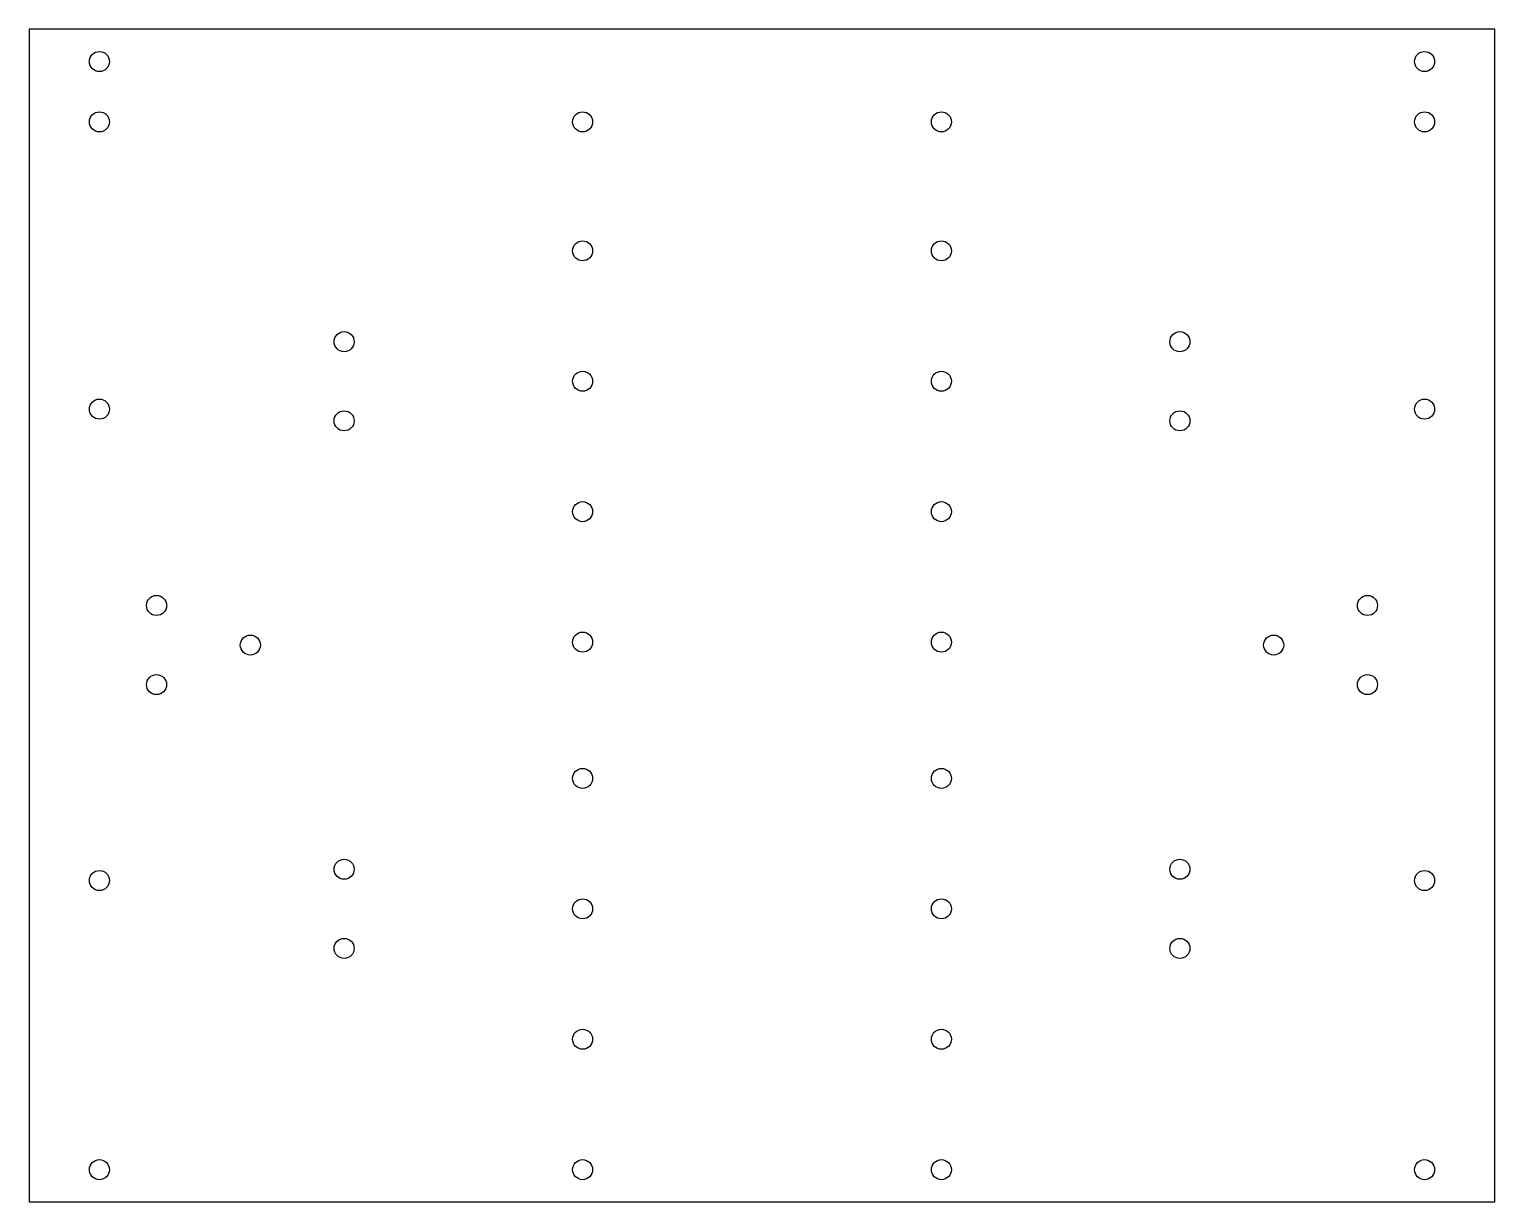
# Model space of a CAD drawing. Header units: millimetres. Extents: x 5 to 255, y 5 to 205.
import ezdxf

# ---------------------------------------------------------------- set-up
doc = ezdxf.new("R2010")
doc.units = ezdxf.units.MM
doc.header["$MEASUREMENT"] = 0

msp = doc.modelspace()

# ---------------------------------------------------------------- linework, layer by layer
msp.add_lwpolyline([(5, 5), (255, 5), (255, 205), (5, 205)], close=True)
for centre in [(16.96, 199.5), (243.04, 199.5), (16.96, 189.21), (99.4, 189.21), (160.6, 189.21), (243.04, 189.21), (99.4, 167.21), (160.6, 167.21), (58.71, 151.71), (201.29, 151.71), (99.4, 144.96), (160.6, 144.96), (16.96, 140.21), (243.04, 140.21), (58.71, 138.21), (201.29, 138.21), (99.4, 122.71), (160.6, 122.71), (26.71, 106.71), (233.29, 106.71), (42.71, 99.96), (99.4, 100.46), (160.6, 100.46), (217.29, 99.96), (26.71, 93.21), (233.29, 93.21), (99.4, 77.21), (160.6, 77.21), (58.71, 61.71), (201.29, 61.71), (16.96, 59.79), (243.04, 59.79), (99.4, 54.96), (160.6, 54.96), (58.71, 48.21), (201.29, 48.21), (99.4, 32.71), (160.6, 32.71), (16.96, 10.46), (99.4, 10.46), (160.6, 10.46), (243.04, 10.46)]:
    msp.add_circle(centre, 1.71)

doc.saveas('drawing.dxf')
